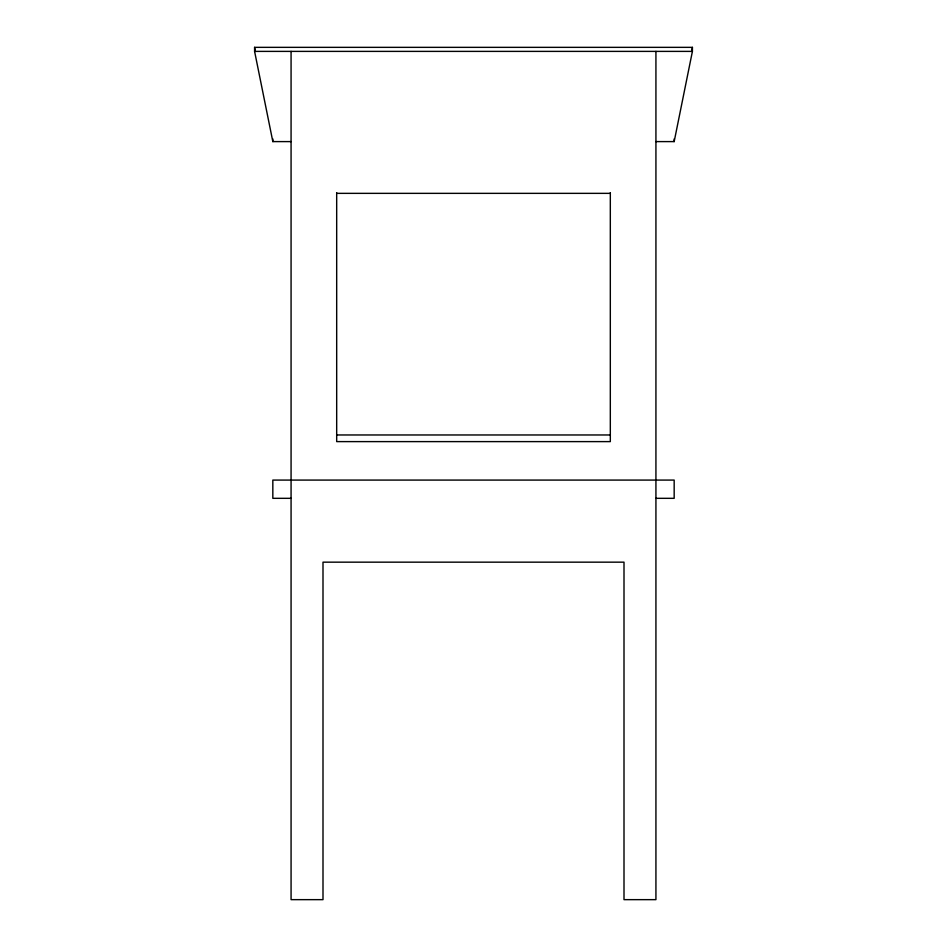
<?xml version="1.0" encoding="UTF-8"?>
<svg xmlns="http://www.w3.org/2000/svg" width="947" height="947" viewBox="0 0 947 947"><rect width="100%" height="100%" fill="white"/><g stroke="black" fill="none" stroke-linecap="round" stroke-linejoin="round"><path stroke-width="1.42" d="M691.831 50.215L692.411 47.35L254.589 47.35L254.589 51.387L272.831 141.6L291.072 141.6M655.928 141.6L674.169 141.6L692.411 51.387L692.411 47.35M254.589 51.387L692.411 51.387M336.682 193.354L610.318 193.354M336.682 434.969L610.318 434.969M291.072 498.323L272.831 498.323L272.831 480.082L674.169 480.082L674.169 498.323L655.928 498.323M254.589 47.35L255.169 50.215M674.169 138.913L674.169 141.6M655.928 51.387L655.928 899.65L624.002 899.65L624.002 562.163L322.998 562.163L322.998 899.65L291.072 899.65L291.072 51.387M610.318 192.62L610.318 441.61L336.682 441.61L336.682 192.62M272.831 138.913L272.831 141.6"/></g></svg>
